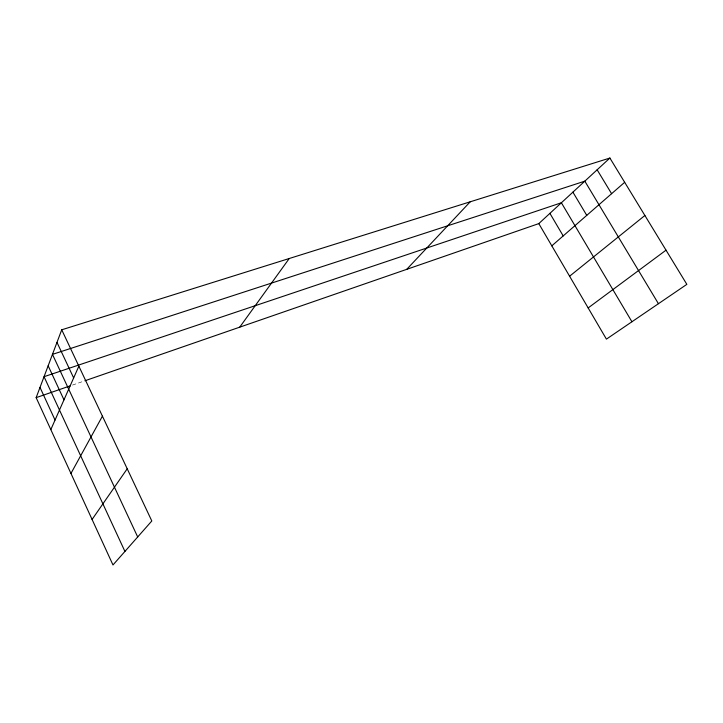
<?xml version="1.0" encoding="UTF-8"?>
<svg xmlns="http://www.w3.org/2000/svg" width="723" height="723" viewBox="0 0 723 723"><rect width="100%" height="100%" fill="white"/><g stroke="black" fill="none" stroke-linecap="round" stroke-linejoin="round"><path stroke-width="0.54" stroke-dasharray="3.62 2.71" d="M72.463 385.079L83.85 381.129"/><path stroke-width="1.08" d="M61.726 329.796L151.812 520.976L112.978 564.961L36.15 397.65L61.726 329.796L609.887 158.039L686.85 284.356L606.425 339.132L538.798 223.606L609.887 158.039M50.827 429.607L78.861 366.154M70.953 473.448L102.422 416.159M92.083 519.457L127.221 468.784M239.747 327.148L289.245 258.509M406.742 269.327L470.221 201.798M551.812 245.838L624.663 182.304M569.597 276.222L644.889 215.481M588.16 307.935L666.028 250.176M36.15 397.65L70.393 385.793M84.889 380.777L538.798 223.606M597.135 169.797L611.595 193.701M658.436 303.705L584.817 181.157L52.463 354.369L137.695 536.963M572.905 192.146L586.76 215.364M631.929 321.762L561.382 202.765L44.049 376.692L124.925 551.423M549.905 213.357L563.19 235.915M56.981 342.386L73.656 377.939M48.161 365.793L63.976 399.837M40.009 387.411L55.047 420.045"/></g></svg>
